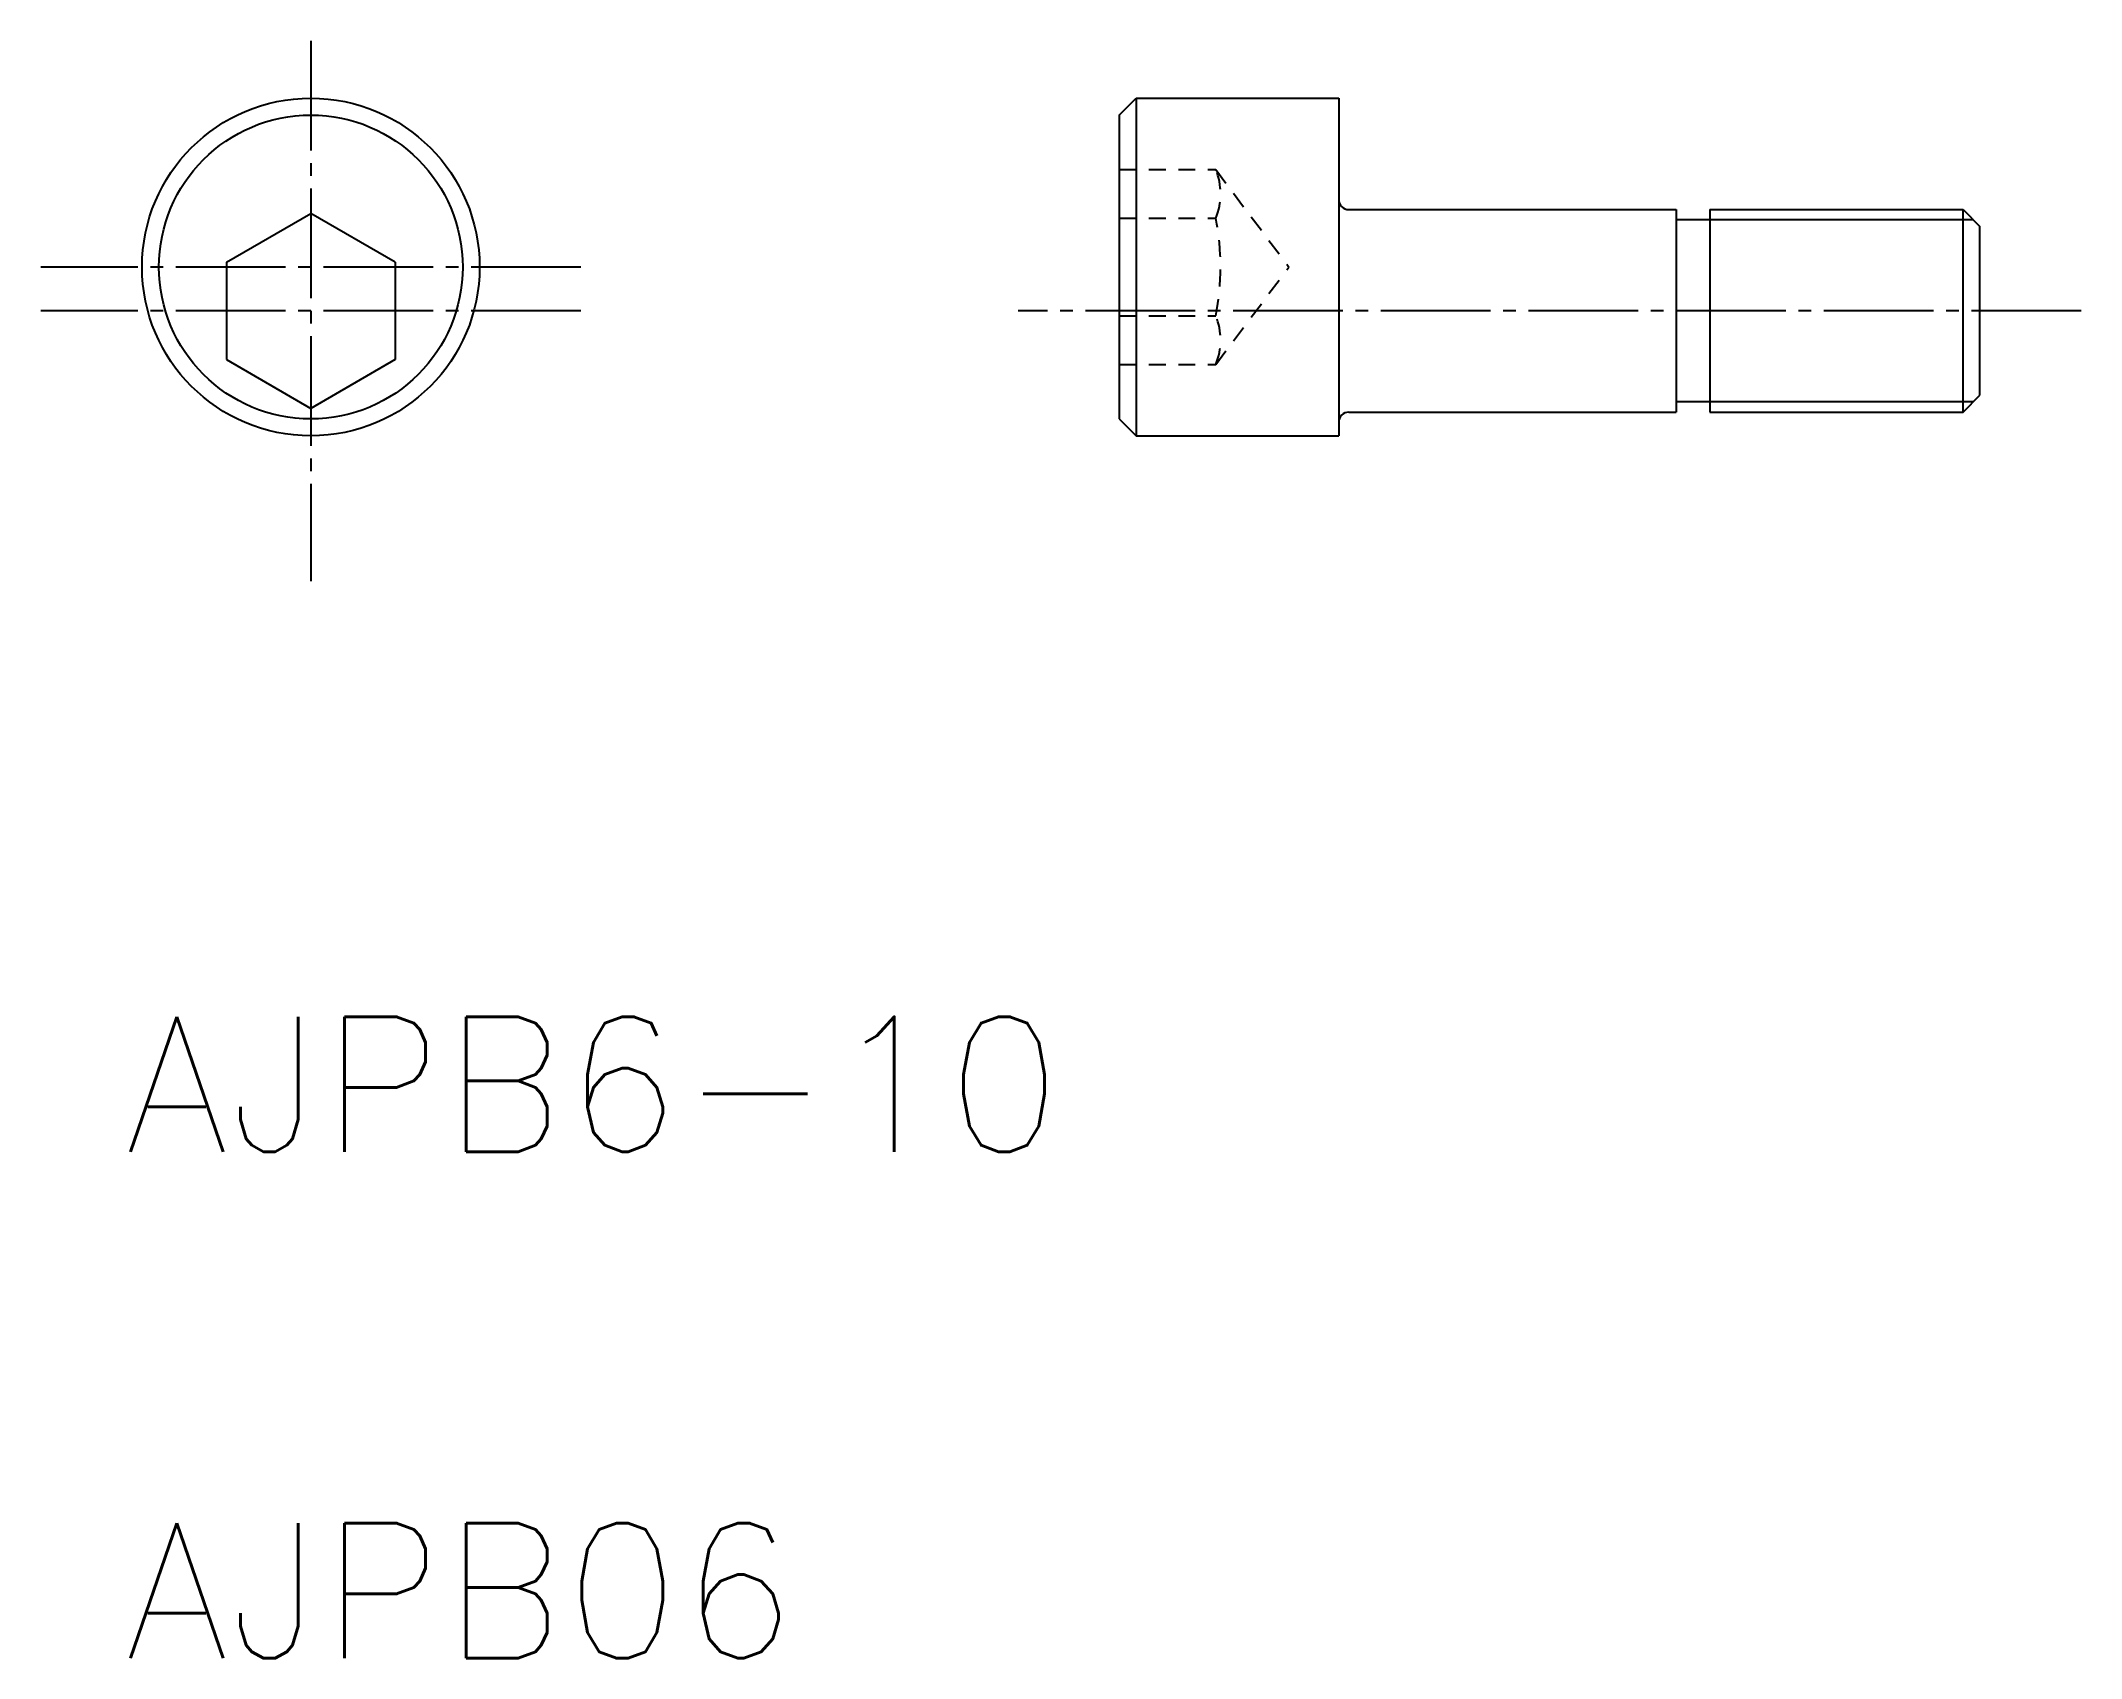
# Model space of a CAD drawing. Extents: x 109.7 to 170.2, y 46.8 to 94.7.
import ezdxf

# ---------------------------------------------------------------- set-up
doc = ezdxf.new("R2010")
doc.units = 0
doc.header["$LTSCALE"] = 0.25
doc.linetypes.add('CENTER', pattern=[17.5, 13, -1.5, 1.5, -1.5])
doc.linetypes.add('DASHED', pattern=[3.5, 2, -1.5])
doc.layers.get('0').update_dxf_attribs({"linetype": 'CONTINUOUS'})
doc.layers.add('CENTER', color=1, linetype='CENTER')
doc.styles.get("Standard").update_dxf_attribs({"font": 'txt.shx'})

msp = doc.modelspace()

# ---------------------------------------------------------------- linework, layer by layer
at = {"color": 7, "linetype": 'CONTINUOUS'}
for p, q in [((141.67, 92.486), (142.17, 92.986)), ((142.17, 92.986), (142.17, 82.986)), ((142.17, 92.986), (148.17, 92.986)), ((148.17, 92.986), (148.17, 91.286)), ((141.67, 92.486), (141.67, 83.486)), ((148.17, 91.286), (148.17, 84.686)), ((115.216, 88.129), (117.716, 89.572)), ((120.216, 88.129), (117.716, 89.572)), ((148.47, 89.686), (158.17, 89.686)), ((158.17, 89.686), (158.17, 83.686)), ((159.17, 89.686), (166.67, 89.686)), ((159.17, 89.686), (159.17, 83.686)), ((166.67, 89.686), (167.17, 89.186)), ((166.67, 83.686), (166.67, 89.686)), ((159.17, 89.379), (158.17, 89.379)), ((167.17, 84.186), (167.17, 89.186)), ((115.216, 88.129), (115.216, 85.242)), ((120.216, 88.129), (120.216, 85.242)), ((115.216, 85.242), (117.716, 83.799)), ((120.216, 85.242), (117.716, 83.799)), ((148.17, 84.686), (148.17, 82.986)), ((166.67, 83.686), (167.17, 84.186)), ((141.67, 83.486), (142.17, 82.986)), ((148.47, 83.686), (158.17, 83.686)), ((159.17, 83.992), (158.17, 83.992)), ((159.17, 83.686), (166.67, 83.686)), ((142.17, 82.986), (148.17, 82.986))]:
    msp.add_line(p, q, dxfattribs=at)
at = {"color": 3, "linetype": 'DASHED'}
for p, q in [((141.67, 90.872), (144.529, 90.872)), ((144.529, 90.872), (146.696, 87.986)), ((141.67, 89.429), (144.529, 89.429)), ((144.529, 85.099), (146.696, 87.986)), ((141.67, 86.542), (144.529, 86.542)), ((141.67, 85.099), (144.529, 85.099))]:
    msp.add_line(p, q, dxfattribs=at)
at = {"color": 3}
for p, q in [((166.976, 89.379), (159.17, 89.379)), ((166.976, 83.992), (159.17, 83.992))]:
    msp.add_line(p, q, dxfattribs=at)
at = {"color": 7, "linetype": 'CONTINUOUS'}
for radius in [5, 4.5]:
    msp.add_circle((117.716, 87.986), radius, dxfattribs=at)
at = {"color": 3, "linetype": 'DASHED'}
for centre, radius, start, end in [((142.742, 90.151), 1.928, 338.01264, 21.98736), ((137.17, 87.986), 7.5, 348.9042, 11.0958), ((142.742, 85.82), 1.928, 338.01264, 21.98736)]:
    msp.add_arc(centre, radius, start, end, dxfattribs=at)
at = {"color": 7, "linetype": 'CONTINUOUS'}
for centre, start, end in [((148.47, 89.986), 180, 270), ((148.47, 83.386), 90, 180)]:
    msp.add_arc(centre, 0.3, start, end, dxfattribs=at)
at = {"layer": 'CENTER', "color": 1, "linetype": 'CENTER'}
for p, q in [((117.716, 94.686), (117.716, 78.686)), ((125.716, 87.986), (109.716, 87.986)), ((125.716, 86.686), (109.716, 86.686)), ((170.17, 86.686), (138.67, 86.686))]:
    msp.add_line(p, q, dxfattribs=at)

# ---------------------------------------------------------------- texts
for s, p in [('AJPB6-10', (112.201, 61.782)), ('AJPB06', (112.201, 46.782))]:
    msp.add_text(s, height=4).set_placement(p)

doc.saveas('drawing.dxf')
